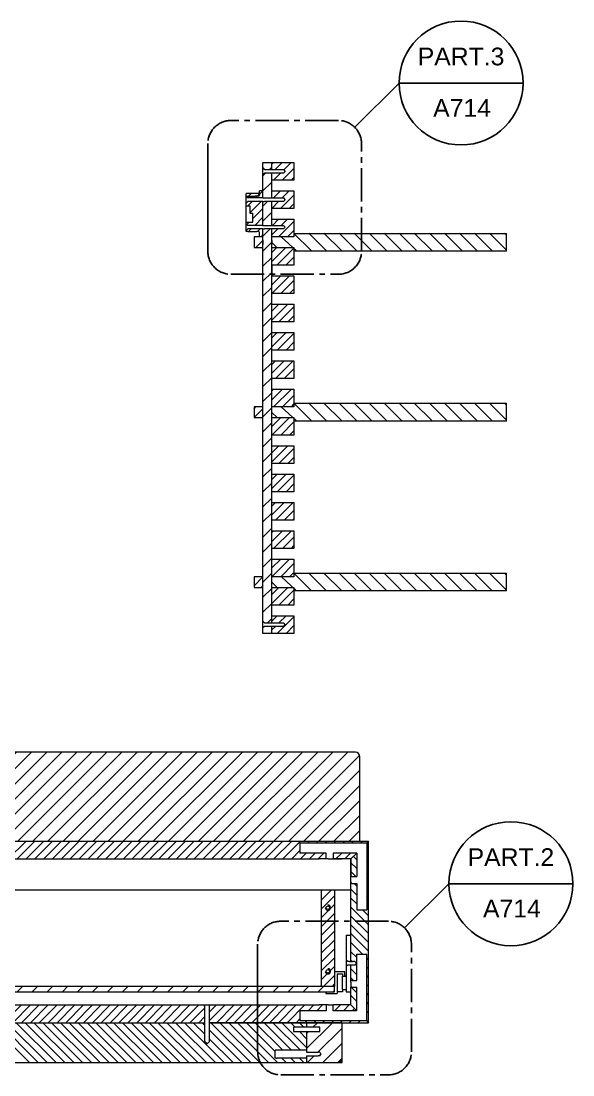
# Model space of a CAD drawing. Header units: millimetres. Extents: x 7 to 1272, y -517 to 867.
# Drawn here: x 266.1 to 328.4, y 650.8 to 769.9 of the extents above; entities that cross this region are included whole.
import ezdxf
from ezdxf.enums import TextEntityAlignment as Align

# ---------------------------------------------------------------- set-up
doc = ezdxf.new("R2010")
doc.units = ezdxf.units.MM
doc.linetypes.add('CENTER2', pattern=[1.125, 0.75, -0.125, 0.125, -0.125])
doc.layers.add('A-SECT A-MCUT', color=7, linetype='Continuous', lineweight=35)
for name, color, linetype in [('ARREDI_attrezzature', 175, 'Continuous'), ('filatura', 8, 'Continuous'), ('particolari', 6, 'Continuous')]:
    doc.layers.add(name, color=color, linetype=linetype)
doc.styles.add('ARIAL', font='arial.ttf')
pattern_1 = [(45, (-32.8304, 463.7776), (-0.85, 0.85), [])]

msp = doc.modelspace()

# ---------------------------------------------------------------- hatches: boundary and pattern name
h = msp.add_hatch()
h.set_pattern_fill('JIS_WOOD', color=175)
h.set_pattern_definition([(45, (-397.61735, -123.89446), (-0.5, 0.5), [])])
h.paths.add_polyline_path([(296.88, 741.11), (294.38, 741.11), (294.38, 739.11), (296.88, 739.11)])
h.paths.add_polyline_path([(296.88, 737.91), (294.38, 737.91), (294.38, 735.91), (296.88, 735.91)])
h.paths.add_polyline_path([(296.88, 734.71), (294.38, 734.71), (294.38, 732.71), (296.88, 732.71)])
h.paths.add_polyline_path([(296.88, 731.51), (294.38, 731.51), (294.38, 729.51), (296.88, 729.51)])
h.paths.add_polyline_path([(296.88, 728.31), (294.38, 728.31), (294.38, 726.31), (296.88, 726.31)])
h.paths.add_polyline_path([(296.88, 725.11), (294.38, 725.11), (294.38, 723.11), (296.88, 723.11)])
h.paths.add_polyline_path([(296.88, 721.91), (294.38, 721.91), (294.38, 719.91), (296.88, 719.91)])
h.paths.add_polyline_path([(296.88, 718.71), (294.38, 718.71), (294.38, 716.71), (296.88, 716.71)])
h.paths.add_polyline_path([(296.88, 715.51), (294.38, 715.51), (294.38, 713.51), (296.88, 713.51)])
h.paths.add_polyline_path([(296.88, 712.31), (294.38, 712.31), (294.38, 710.31), (296.88, 710.31)])
h.paths.add_polyline_path([(296.88, 709.11), (294.38, 709.11), (294.38, 707.11), (296.88, 707.11)])
h.paths.add_polyline_path([(296.88, 705.91), (294.38, 705.91), (294.38, 703.91), (296.88, 703.91)])
h.paths.add_polyline_path([(296.88, 702.71), (294.38, 702.71), (294.38, 701.91), (295.68, 701.91), (295.88, 701.71), (295.68, 701.51), (294.38, 701.51), (294.38, 700.71), (296.88, 700.71)])
h.paths.add_polyline_path([(293.38, 707.11), (292.38, 707.11), (292.38, 705.91), (293.38, 705.91)])
h.paths.add_polyline_path([(293.38, 726.31), (292.38, 726.31), (292.38, 725.11), (293.38, 725.11)])
h.paths.add_polyline_path([(293.38, 745.16), (293.38, 745.51), (293.15, 745.51), (292.38, 744.74), (292.38, 744.31), (292.95, 744.31), (293.38, 744.74)])
h = msp.add_hatch()
h.set_pattern_fill('JIS_WOOD', color=175, scale=1.7)
h.set_pattern_definition([(45, (-207.3808, -61.0477), (-0.85, 0.85), [])])
h.paths.add_polyline_path([(106.34, 687.29), (104.81, 687.29, 0.402406), (104.31, 686.76), (104.31, 684.73), (104.31, 683.23), (104.31, 677.23), (106.31, 677.23), (198.69, 677.23), (245.43, 677.23), (245.93, 677.23), (302.31, 677.23), (304.31, 677.23), (304.31, 683.23), (304.31, 684.73), (304.31, 686.77, 0.426121), (303.76, 687.29), (302.28, 687.29), (204.31, 687.29)])
h = msp.add_hatch()
h.set_pattern_fill('JIS_WOOD', color=175, scale=1.7)
h.set_pattern_definition(pattern_1)
h.paths.add_polyline_path([(301.46, 660.83), (208.66, 660.83), (207.16, 660.83), (207.16, 660.23), (207.66, 660.23), (244.93, 660.23), (245.93, 660.23), (299.96, 660.23), (300.46, 660.23), (301.46, 660.23)])
h = msp.add_hatch()
h.set_pattern_fill('JIS_WOOD', color=175, scale=1.7)
h.set_pattern_definition(pattern_1)
h.paths.add_polyline_path([(302.31, 656.73), (298.31, 656.73), (298.31, 656.23), (299.71, 656.23), (299.81, 656.23), (299.81, 656.13), (299.81, 655.83), (299.81, 655.73), (299.71, 655.73), (298.81, 655.73), (298.31, 655.73), (298.31, 653.38), (299.61, 653.38), (299.81, 653.38), (299.92, 653.18), (299.81, 652.98), (299.61, 652.98), (298.31, 652.98), (298.31, 652.23), (302.02, 652.23), (302.31, 652.53)])

# ---------------------------------------------------------------- linework, layer by layer
for p, q in [((293.38, 753.91), (294.38, 753.91)), ((293.38, 749.91), (293.38, 753.91)), ((293.38, 753.41), (293.38, 753.11)), ((293.57, 753.11), (293.38, 753.29)), ((293.57, 752.71), (293.38, 752.54)), ((293.57, 753.11), (295.68, 753.11)), ((293.68, 752.71), (293.57, 752.71)), ((293.68, 753.11), (293.68, 753.11)), ((295.68, 752.71), (293.68, 752.71)), ((294.38, 753.11), (294.38, 753.16)), ((294.38, 752.71), (294.38, 752.66)), ((295.68, 753.11), (295.88, 752.91)), ((295.68, 752.71), (295.88, 752.91)), ((294.38, 750.71), (294.38, 751.91)), ((292.48, 750.41), (291.48, 750.41)), ((291.48, 750.11), (291.48, 750.41)), ((292.68, 750.41), (292.48, 750.41)), ((292.88, 750.41), (292.68, 750.41)), ((293.38, 750.71), (292.98, 750.71)), ((292.98, 750.51), (292.98, 750.71)), ((293.38, 750.71), (292.98, 750.71)), ((292.98, 750.51), (292.98, 750.71)), ((292.98, 750.51), (292.98, 750.21)), ((291.48, 746.11), (291.48, 750.11)), ((291.48, 750.11), (292.48, 750.11)), ((291.67, 749.91), (291.48, 750.09)), ((291.67, 749.51), (291.48, 749.34)), ((291.48, 749.04), (291.88, 749.04)), ((293.38, 749.91), (291.67, 749.91)), ((293.38, 749.51), (291.67, 749.51)), ((291.88, 749.04), (291.88, 748.19)), ((292.68, 750.11), (292.48, 750.11)), ((292.88, 750.11), (292.68, 750.11)), ((293.38, 749.91), (293.57, 749.91)), ((293.38, 749.51), (293.57, 749.51)), ((293.38, 746.81), (293.38, 749.51)), ((293.38, 746.81), (293.38, 749.46)), ((293.57, 749.91), (295.68, 749.91)), ((293.68, 749.51), (293.57, 749.51)), ((293.68, 749.91), (293.68, 749.91)), ((295.68, 749.51), (293.68, 749.51)), ((294.38, 748.71), (294.38, 749.46)), ((295.68, 749.91), (295.88, 749.71)), ((295.68, 749.51), (295.88, 749.71)), ((291.88, 748.19), (292.23, 748.19)), ((292.23, 747.19), (292.23, 748.19)), ((294.38, 747.51), (294.38, 748.71)), ((294.38, 747.51), (294.38, 748.71)), ((291.48, 747.19), (292.23, 747.19)), ((291.67, 746.81), (291.48, 746.99)), ((293.38, 746.81), (291.67, 746.81)), ((293.38, 746.81), (293.57, 746.81)), ((293.57, 746.81), (295.68, 746.81)), ((295.68, 746.81), (295.88, 746.61)), ((295.68, 746.41), (295.88, 746.61)), ((291.67, 746.41), (291.48, 746.24)), ((291.68, 746.11), (291.48, 746.11)), ((293.38, 746.41), (291.67, 746.41)), ((291.68, 746.11), (292.68, 746.11)), ((293.38, 745.51), (292.38, 745.51)), ((292.38, 745.51), (292.38, 744.31)), ((292.88, 746.11), (292.68, 746.11)), ((292.98, 745.71), (292.98, 746.01)), ((292.98, 745.51), (292.98, 745.71)), ((293.38, 700.71), (293.38, 746.41)), ((293.38, 746.41), (293.57, 746.41)), ((293.38, 746.26), (293.38, 746.36)), ((293.38, 745.16), (293.38, 746.26)), ((293.68, 746.41), (293.57, 746.41)), ((295.68, 746.41), (293.68, 746.41)), ((294.38, 746.31), (294.38, 746.41)), ((294.38, 744.31), (294.38, 745.51)), ((294.38, 745.11), (294.38, 745.51)), ((296.88, 745.91), (320.88, 745.91)), ((320.88, 743.91), (320.88, 745.91)), ((292.38, 744.31), (293.38, 744.31)), ((293.38, 745.16), (293.38, 744.66)), ((294.38, 745.11), (294.38, 744.71)), ((294.38, 744.31), (294.38, 744.71)), ((320.88, 743.91), (296.88, 743.91)), ((294.38, 741.11), (294.38, 742.31)), ((294.38, 742.31), (294.38, 741.11)), ((294.38, 737.91), (294.38, 739.11)), ((294.38, 734.71), (294.38, 735.91)), ((294.38, 731.51), (294.38, 732.71)), ((294.38, 728.31), (294.38, 729.51)), ((296.88, 726.71), (320.88, 726.71)), ((320.88, 724.71), (320.88, 726.71)), ((293.38, 726.31), (292.38, 726.31)), ((292.38, 726.31), (292.38, 725.11)), ((294.38, 725.11), (294.38, 726.31)), ((292.38, 725.11), (293.38, 725.11)), ((320.88, 724.71), (296.88, 724.71)), ((294.38, 721.91), (294.38, 723.11)), ((294.38, 718.71), (294.38, 719.91)), ((294.38, 715.51), (294.38, 716.71)), ((294.38, 712.31), (294.38, 713.51)), ((294.38, 709.11), (294.38, 710.31)), ((296.88, 707.51), (320.88, 707.51)), ((320.88, 705.51), (320.88, 707.51)), ((293.38, 707.11), (292.38, 707.11)), ((292.38, 707.11), (292.38, 705.91)), ((294.38, 705.91), (294.38, 707.11)), ((292.38, 705.91), (293.38, 705.91)), ((320.88, 705.51), (296.88, 705.51)), ((294.38, 702.71), (294.38, 703.91)), ((294.38, 702.71), (296.88, 702.71)), ((294.38, 701.91), (294.38, 702.71)), ((296.88, 702.71), (296.88, 700.71)), ((293.57, 701.91), (293.38, 702.08)), ((293.57, 701.51), (293.38, 701.34)), ((293.38, 700.71), (293.38, 701.34)), ((293.57, 701.91), (295.68, 701.91)), ((293.68, 701.51), (293.57, 701.51)), ((293.68, 701.91), (293.68, 701.91)), ((295.68, 701.51), (293.68, 701.51)), ((294.38, 700.71), (294.38, 701.51)), ((295.68, 701.91), (295.88, 701.71)), ((295.68, 701.51), (295.88, 701.71)), ((294.38, 700.71), (293.38, 700.71)), ((296.88, 700.71), (294.38, 700.71)), ((245.93, 677.23), (302.31, 677.23)), ((299.93, 677.01), (297.56, 677.01)), ((297.56, 677.01), (297.56, 675.88)), ((305.1, 677.01), (299.93, 677.01)), ((302.31, 677.23), (305.31, 677.23)), ((305.1, 677.01), (305.31, 677.23)), ((305.31, 677.23), (305.1, 677.01)), ((305.1, 677.01), (305.1, 669.48)), ((305.31, 656.73), (305.31, 677.23)), ((245.93, 675.23), (299.71, 675.23)), ((297.79, 675.88), (297.56, 675.88)), ((299.93, 675.88), (297.79, 675.88)), ((300.53, 675.23), (299.71, 675.23)), ((300.53, 675.88), (299.93, 675.88)), ((300.53, 675.23), (300.53, 675.88)), ((300.53, 675.23), (300.53, 675.33)), ((300.73, 675.23), (300.53, 675.23)), ((300.73, 675.23), (301.11, 675.23)), ((301.11, 675.23), (301.31, 675.23)), ((301.53, 675.88), (301.31, 675.88)), ((301.31, 675.88), (301.31, 675.23)), ((301.31, 675.23), (301.31, 675.33)), ((301.31, 675.23), (302.31, 675.23)), ((303.31, 675.23), (301.31, 675.23)), ((303.97, 675.88), (301.53, 675.88)), ((303.31, 675.23), (302.31, 675.23)), ((303.31, 675.23), (303.97, 675.88)), ((303.75, 675.66), (303.31, 675.23)), ((303.31, 663.63), (303.31, 675.23)), ((303.31, 675.23), (303.31, 673.23)), ((303.75, 675.66), (303.97, 675.88)), ((303.97, 675.88), (303.97, 673.23)), ((303.41, 673.23), (303.31, 673.23)), ((303.31, 673.03), (303.31, 673.23)), ((303.31, 672.65), (303.31, 673.03)), ((303.41, 673.23), (303.97, 673.23)), ((208.66, 671.73), (299.96, 671.73)), ((299.96, 671.73), (299.96, 660.93)), ((299.96, 671.73), (301.46, 671.73)), ((301.46, 671.73), (301.46, 660.83)), ((301.46, 671.73), (303.31, 671.73)), ((303.31, 672.65), (303.31, 672.45)), ((303.41, 672.45), (303.31, 672.45)), ((303.41, 672.45), (303.97, 672.45)), ((303.97, 672.45), (303.97, 669.48)), ((303.97, 669.48), (305.1, 669.48)), ((302.76, 666.63), (302.76, 660.23)), ((302.76, 666.63), (303.31, 666.63)), ((303.97, 661.51), (303.97, 664.48)), ((303.97, 664.48), (305.1, 664.48)), ((305.1, 656.98), (305.1, 664.48)), ((302.61, 662.48), (301.46, 662.48)), ((301.76, 662.23), (301.76, 660.23)), ((302.61, 661.98), (302.61, 662.48)), ((303.31, 662.13), (303.31, 663.23)), ((303.31, 661.73), (303.31, 662.13)), ((299.96, 660.83), (299.96, 660.93)), ((302.36, 660.48), (302.36, 661.98)), ((303.31, 661.51), (303.31, 661.73)), ((303.41, 661.51), (303.31, 661.51)), ((303.31, 661.31), (303.31, 661.51)), ((303.31, 661.31), (303.31, 660.93)), ((303.31, 660.93), (303.31, 660.73)), ((303.41, 661.51), (303.97, 661.51)), ((300.46, 660.23), (300.46, 660.03)), ((300.46, 660.03), (301.76, 660.03)), ((302.36, 660.23), (301.76, 660.23)), ((301.76, 660.23), (301.76, 660.03)), ((302.36, 660.48), (302.76, 660.48)), ((302.36, 660.48), (302.36, 660.23)), ((302.76, 660.23), (303.31, 660.23)), ((303.31, 658.73), (303.31, 660.73)), ((303.41, 660.73), (303.31, 660.73)), ((303.41, 660.73), (303.97, 660.73)), ((303.97, 658.08), (303.97, 660.73)), ((245.93, 658.73), (299.71, 658.73)), ((300.53, 658.73), (299.71, 658.73)), ((300.53, 658.73), (300.53, 658.08)), ((300.53, 658.73), (300.53, 658.63)), ((300.73, 658.73), (300.53, 658.73)), ((300.73, 658.73), (301.11, 658.73)), ((301.11, 658.73), (301.31, 658.73)), ((303.31, 658.73), (301.31, 658.73)), ((301.31, 658.08), (301.31, 658.73)), ((303.75, 658.3), (303.31, 658.73)), ((297.79, 658.08), (297.56, 658.08)), ((297.56, 658.08), (297.56, 656.95)), ((299.93, 658.08), (297.79, 658.08)), ((300.53, 658.08), (299.93, 658.08)), ((301.53, 658.08), (301.31, 658.08)), ((303.97, 658.08), (301.53, 658.08)), ((303.75, 658.3), (303.97, 658.08)), ((245.93, 656.73), (286.81, 656.73)), ((287.31, 656.73), (302.31, 656.73)), ((302.31, 656.73), (287.31, 656.73)), ((299.93, 656.95), (297.56, 656.95)), ((298.31, 656.73), (298.31, 656.23)), ((305.1, 656.95), (299.93, 656.95)), ((302.31, 652.23), (302.31, 656.73)), ((302.31, 656.73), (305.31, 656.73)), ((305.1, 656.98), (305.1, 656.95)), ((305.1, 656.95), (305.31, 656.73)), ((298.31, 655.73), (298.31, 653.38)), ((298.31, 652.98), (298.31, 652.23)), ((245.93, 652.23), (302.31, 652.23))]:
    msp.add_line(p, q)
at = {"color": 175, "linetype": 'Continuous'}
for p, q in [((293.38, 752.4), (293.64, 752.66)), ((294.14, 753.16), (294.38, 753.4)), ((293.38, 750.7), (294.38, 751.7)), ((293.38, 749), (293.89, 749.51)), ((294.34, 749.96), (294.38, 750)), ((293.38, 747.3), (294.38, 748.3)), ((293.38, 745.6), (294.19, 746.41)), ((297.17, 743.93), (295.45, 745.53)), ((298.87, 743.93), (296.88, 745.91)), ((300.57, 743.93), (298.57, 745.93)), ((302.27, 743.93), (300.27, 745.93)), ((303.97, 743.93), (301.97, 745.93)), ((305.67, 743.93), (303.67, 745.93)), ((307.37, 743.93), (305.37, 745.93)), ((309.07, 743.93), (307.07, 745.93)), ((310.77, 743.93), (308.77, 745.93)), ((312.47, 743.93), (310.47, 745.93)), ((314.17, 743.93), (312.17, 745.93)), ((315.87, 743.93), (313.87, 745.93)), ((317.57, 743.93), (315.57, 745.93)), ((319.27, 743.93), (317.27, 745.93)), ((320.88, 744.01), (318.97, 745.93)), ((320.88, 745.71), (320.67, 745.93)), ((293.38, 743.9), (294.38, 744.9)), ((294.95, 744.33), (294.38, 744.89)), ((293.38, 742.2), (294.38, 743.2)), ((293.38, 740.5), (294.38, 741.5)), ((293.38, 738.8), (294.38, 739.8)), ((293.38, 737.1), (294.38, 738.1)), ((293.38, 735.4), (294.38, 736.4)), ((293.38, 733.7), (294.38, 734.7)), ((293.38, 732), (294.38, 733)), ((293.38, 730.3), (294.38, 731.3)), ((293.38, 728.6), (294.38, 729.6)), ((293.38, 726.9), (294.38, 727.9)), ((298.87, 724.73), (296.88, 726.71)), ((300.57, 724.73), (298.57, 726.73)), ((302.27, 724.73), (300.27, 726.73)), ((303.97, 724.73), (301.97, 726.73)), ((305.67, 724.73), (303.67, 726.73)), ((307.37, 724.73), (305.37, 726.73)), ((309.07, 724.73), (307.07, 726.73)), ((310.77, 724.73), (308.77, 726.73)), ((312.47, 724.73), (310.47, 726.73)), ((314.17, 724.73), (312.17, 726.73)), ((315.87, 724.73), (313.87, 726.73)), ((317.57, 724.73), (315.57, 726.73)), ((319.27, 724.73), (317.27, 726.73)), ((320.88, 724.81), (318.97, 726.73)), ((320.88, 726.51), (320.67, 726.73)), ((293.38, 725.2), (294.38, 726.2)), ((294.95, 725.13), (294.38, 725.69)), ((297.17, 724.73), (295.45, 726.33)), ((293.38, 723.5), (294.38, 724.5)), ((293.38, 721.8), (294.38, 722.8)), ((293.38, 720.1), (294.38, 721.1)), ((293.38, 718.4), (294.38, 719.4)), ((293.38, 716.7), (294.38, 717.7)), ((293.38, 715), (294.38, 716)), ((293.38, 713.3), (294.38, 714.3)), ((293.38, 711.6), (294.38, 712.6)), ((293.38, 709.9), (294.38, 710.9)), ((293.38, 708.2), (294.38, 709.2)), ((293.38, 706.5), (294.38, 707.5)), ((298.87, 705.53), (296.88, 707.51)), ((300.57, 705.53), (298.57, 707.53)), ((302.27, 705.53), (300.27, 707.53)), ((303.97, 705.53), (301.97, 707.53)), ((305.67, 705.53), (303.67, 707.53)), ((307.37, 705.53), (305.37, 707.53)), ((309.07, 705.53), (307.07, 707.53)), ((310.77, 705.53), (308.77, 707.53)), ((312.47, 705.53), (310.47, 707.53)), ((314.17, 705.53), (312.17, 707.53)), ((315.87, 705.53), (313.87, 707.53)), ((317.57, 705.53), (315.57, 707.53)), ((319.27, 705.53), (317.27, 707.53)), ((320.88, 705.61), (318.97, 707.53)), ((320.88, 707.31), (320.67, 707.53)), ((294.95, 705.93), (294.38, 706.49)), ((297.17, 705.53), (295.45, 707.13)), ((293.38, 704.8), (294.38, 705.8)), ((293.38, 703.1), (294.38, 704.1)), ((293.89, 701.91), (294.38, 702.4))]:
    msp.add_line(p, q, dxfattribs=at)
for points in [[(294.38, 753.11), (294.38, 753.91), (296.88, 753.91), (296.88, 751.91), (294.38, 751.91), (294.38, 752.71)], [(294.38, 749.91), (294.38, 750.71), (296.88, 750.71), (296.88, 748.71), (294.38, 748.71), (294.38, 749.51)], [(294.38, 746.81), (294.38, 747.51), (296.88, 747.51), (296.88, 745.51), (294.38, 745.51), (294.38, 746.41)], [(301.76, 662.23), (302.36, 662.23), (302.36, 661.98), (302.76, 661.98)], [(245.93, 660.23), (299.96, 660.23), (300.46, 660.23), (301.46, 660.23), (301.46, 660.83), (208.66, 660.83), (207.16, 660.83), (207.16, 660.23), (207.66, 660.23), (244.93, 660.23)]]:
    msp.add_lwpolyline(points)
for points in [[(294.38, 742.31), (294.38, 744.31), (296.88, 744.31), (296.88, 742.31)], [(294.38, 739.11), (294.38, 741.11), (296.88, 741.11), (296.88, 739.11)], [(294.38, 735.91), (294.38, 737.91), (296.88, 737.91), (296.88, 735.91)], [(294.38, 732.71), (294.38, 734.71), (296.88, 734.71), (296.88, 732.71)], [(294.38, 729.51), (294.38, 731.51), (296.88, 731.51), (296.88, 729.51)], [(294.38, 726.31), (294.38, 728.31), (296.88, 728.31), (296.88, 726.31)], [(294.38, 723.11), (294.38, 725.11), (296.88, 725.11), (296.88, 723.11)], [(294.38, 719.91), (294.38, 721.91), (296.88, 721.91), (296.88, 719.91)], [(294.38, 716.71), (294.38, 718.71), (296.88, 718.71), (296.88, 716.71)], [(294.38, 713.51), (294.38, 715.51), (296.88, 715.51), (296.88, 713.51)], [(294.38, 710.31), (294.38, 712.31), (296.88, 712.31), (296.88, 710.31)], [(294.38, 707.11), (294.38, 709.11), (296.88, 709.11), (296.88, 707.11)], [(294.38, 703.91), (294.38, 705.91), (296.88, 705.91), (296.88, 703.91)]]:
    msp.add_lwpolyline(points, close=True)
msp.add_lwpolyline([(304.31, 677.23), (304.31, 683.23), (304.31, 684.73), (304.31, 686.76, 0.402406), (303.81, 687.29), (302.28, 687.29), (204.31, 687.29), (106.34, 687.29), (104.81, 687.29, 0.402406), (104.31, 686.76), (104.31, 684.73), (104.31, 683.23), (104.31, 677.23)], format="xyb")
for centre, start, end in [((292.87, 750.53), 277.7844, 352.2156), ((292.87, 750.23), 277.7844, 352.2156), ((292.87, 746), 7.7844, 82.2156)]:
    msp.add_arc(centre, 0.117, start, end)
at = {"layer": 'A-SECT A-MCUT'}
for p, q in [((308.75, 762.9), (303.75, 757.9)), ((308.75, 762.9), (322.75, 762.9)), ((314.38, 672.43), (309.38, 667.43)), ((314.38, 672.43), (328.38, 672.43))]:
    msp.add_line(p, q, dxfattribs=at)
at = {"layer": 'A-SECT A-MCUT', "linetype": 'CENTER2', "ltscale": 5}
for points in [[(287.15, 743.9, 0.414214), (289.75, 741.29), (301.91, 741.29, 0.414214), (304.51, 743.9), (304.51, 756.06, 0.414214), (301.91, 758.66), (289.75, 758.66, 0.414214), (287.15, 756.06), (287.15, 743.9), (287.15, 756.06)], [(292.78, 653.43, 0.414214), (295.38, 650.83), (307.54, 650.83, 0.414214), (310.14, 653.43), (310.14, 665.59, 0.414214), (307.54, 668.19), (295.38, 668.19, 0.414214), (292.78, 665.59), (292.78, 653.43), (292.78, 665.59)]]:
    msp.add_lwpolyline(points, format="xyb", dxfattribs=at)
at = {"layer": 'A-SECT A-MCUT'}
for centre in [(315.75, 762.9), (321.38, 672.43)]:
    msp.add_circle(centre, 7, dxfattribs=at)
at = {"layer": 'ARREDI_attrezzature', "linetype": 'Continuous'}
for p, q in [((294.38, 753.74), (294.55, 753.91)), ((294.75, 753.11), (295.55, 753.91)), ((295.72, 753.08), (296.55, 753.91)), ((294.55, 751.91), (295.35, 752.71)), ((295.55, 751.91), (296.88, 753.24)), ((296.55, 751.91), (296.88, 752.24)), ((291.61, 749.97), (292.05, 750.41)), ((292.55, 749.91), (293.35, 750.71)), ((294.55, 749.91), (295.35, 750.71)), ((295.35, 748.71), (296.88, 750.24)), ((295.55, 749.91), (296.35, 750.71)), ((291.68, 749.04), (292.15, 749.51)), ((291.88, 748.24), (293.16, 749.51)), ((294.38, 748.74), (295.15, 749.51)), ((296.35, 748.71), (296.88, 749.24)), ((292.23, 747.59), (293.38, 748.74)), ((291.56, 746.92), (291.82, 747.19)), ((292.45, 746.81), (293.38, 747.74)), ((294.45, 746.81), (295.15, 747.51)), ((295.15, 745.51), (296.88, 747.24)), ((295.45, 746.81), (296.15, 747.51)), ((291.75, 746.11), (292.05, 746.41)), ((292.75, 746.11), (293.05, 746.41)), ((293.15, 745.51), (293.38, 745.74)), ((294.38, 745.74), (295.05, 746.41)), ((296.15, 745.51), (296.88, 746.24)), ((294.38, 743.74), (294.95, 744.31)), ((294.38, 742.74), (295.95, 744.31)), ((294.95, 742.31), (296.88, 744.24)), ((295.95, 742.31), (296.88, 743.24)), ((264.62, 675.23), (266.62, 677.23)), ((265.62, 675.23), (267.62, 677.23)), ((266.62, 675.23), (268.62, 677.23)), ((267.62, 675.23), (269.62, 677.23)), ((268.62, 675.23), (270.62, 677.23)), ((269.62, 675.23), (271.62, 677.23)), ((270.62, 675.23), (272.62, 677.23)), ((271.62, 675.23), (273.62, 677.23)), ((272.62, 675.23), (274.62, 677.23)), ((273.62, 675.23), (275.62, 677.23)), ((274.62, 675.23), (276.62, 677.23)), ((275.62, 675.23), (277.62, 677.23)), ((276.62, 675.23), (278.62, 677.23)), ((277.62, 675.23), (279.62, 677.23)), ((278.62, 675.23), (280.62, 677.23)), ((279.62, 675.23), (281.62, 677.23)), ((280.62, 675.23), (282.62, 677.23)), ((281.62, 675.23), (283.62, 677.23)), ((282.62, 675.23), (284.62, 677.23)), ((283.62, 675.23), (285.62, 677.23)), ((284.62, 675.23), (286.62, 677.23)), ((285.62, 675.23), (287.62, 677.23)), ((286.62, 675.23), (288.62, 677.23)), ((287.62, 675.23), (289.62, 677.23)), ((288.62, 675.23), (290.62, 677.23)), ((289.62, 675.23), (291.62, 677.23)), ((290.62, 675.23), (292.62, 677.23)), ((291.62, 675.23), (293.62, 677.23)), ((292.62, 675.23), (294.62, 677.23)), ((293.62, 675.23), (295.62, 677.23)), ((294.62, 675.23), (296.62, 677.23)), ((295.62, 675.23), (297.62, 677.23)), ((298.4, 677.01), (298.62, 677.23)), ((299.4, 677.01), (299.62, 677.23)), ((300.4, 677.01), (300.62, 677.23)), ((301.4, 677.01), (301.62, 677.23)), ((302.4, 677.01), (302.62, 677.23)), ((303.4, 677.01), (303.62, 677.23)), ((304.4, 677.01), (304.62, 677.23)), ((305.31, 676.8), (305.1, 677.01)), ((296.62, 675.23), (297.56, 676.17)), ((297.62, 675.23), (298.27, 675.88)), ((298.62, 675.23), (299.27, 675.88)), ((299.62, 675.23), (300.27, 675.88)), ((301.62, 675.23), (302.27, 675.88)), ((302.62, 675.23), (303.27, 675.88)), ((305.31, 675.8), (305.1, 676.01)), ((305.31, 674.8), (305.1, 675.01)), ((305.31, 673.8), (305.1, 674.01)), ((305.31, 672.8), (305.1, 673.01)), ((299.96, 671.57), (300.12, 671.73)), ((299.96, 670.57), (301.12, 671.73)), ((305.31, 671.8), (305.1, 672.01)), ((299.96, 669.57), (301.46, 671.07)), ((305.31, 670.8), (305.1, 671.01)), ((305.31, 670.8), (305.1, 671.01)), ((299.96, 668.57), (301.46, 670.07)), ((299.96, 667.57), (301.46, 669.07)), ((299.96, 666.57), (301.46, 668.07)), ((299.96, 665.57), (301.46, 667.07)), ((299.96, 664.57), (301.46, 666.07)), ((299.96, 663.57), (301.46, 665.07)), ((299.96, 662.57), (301.46, 664.07)), ((299.96, 661.57), (300.72, 662.33)), ((300.22, 660.83), (301.46, 662.07)), ((300.91, 662.52), (301.46, 663.07)), ((301.22, 660.83), (301.46, 661.07)), ((264.12, 656.73), (266.12, 658.73)), ((265.12, 656.73), (267.12, 658.73)), ((266.12, 656.73), (268.12, 658.73)), ((267.12, 656.73), (269.12, 658.73)), ((268.12, 656.73), (270.12, 658.73)), ((269.12, 656.73), (271.12, 658.73)), ((270.12, 656.73), (272.12, 658.73)), ((271.12, 656.73), (273.12, 658.73)), ((272.12, 656.73), (274.12, 658.73)), ((273.12, 656.73), (275.12, 658.73)), ((274.12, 656.73), (276.12, 658.73)), ((275.12, 656.73), (277.12, 658.73)), ((276.12, 656.73), (278.12, 658.73)), ((277.12, 656.73), (279.12, 658.73)), ((278.12, 656.73), (280.12, 658.73)), ((279.12, 656.73), (281.12, 658.73)), ((280.12, 656.73), (282.12, 658.73)), ((281.12, 656.73), (283.12, 658.73)), ((282.12, 656.73), (284.12, 658.73)), ((283.12, 656.73), (285.12, 658.73)), ((284.12, 656.73), (286.12, 658.73)), ((287.31, 657.92), (288.12, 658.73)), ((287.31, 656.92), (289.12, 658.73)), ((288.12, 656.73), (290.12, 658.73)), ((289.12, 656.73), (291.12, 658.73)), ((290.12, 656.73), (292.12, 658.73)), ((291.12, 656.73), (293.12, 658.73)), ((292.12, 656.73), (294.12, 658.73)), ((293.12, 656.73), (295.12, 658.73)), ((294.12, 656.73), (296.12, 658.73)), ((295.12, 656.73), (297.12, 658.73)), ((296.12, 656.73), (298.12, 658.73)), ((298.47, 658.08), (299.12, 658.73)), ((299.47, 658.08), (300.12, 658.73)), ((301.47, 658.08), (302.12, 658.73)), ((302.47, 658.08), (303.12, 658.73)), ((285.12, 656.73), (286.81, 658.42)), ((286.12, 656.73), (286.81, 657.42)), ((300.47, 658.08), (300.53, 658.14)), ((303.47, 658.08), (303.72, 658.33)), ((267.01, 652.23), (262.51, 656.73)), ((268.01, 652.23), (263.51, 656.73)), ((269.01, 652.23), (264.51, 656.73)), ((270.01, 652.23), (265.51, 656.73)), ((271.01, 652.23), (266.51, 656.73)), ((272.01, 652.23), (267.51, 656.73)), ((273.01, 652.23), (268.51, 656.73)), ((274.01, 652.23), (269.51, 656.73)), ((275.01, 652.23), (270.51, 656.73)), ((276.01, 652.23), (271.51, 656.73)), ((277.01, 652.23), (272.51, 656.73)), ((278.01, 652.23), (273.51, 656.73)), ((279.01, 652.23), (274.51, 656.73)), ((280.01, 652.23), (275.51, 656.73)), ((281.01, 652.23), (276.51, 656.73)), ((282.01, 652.23), (277.51, 656.73)), ((283.01, 652.23), (278.51, 656.73)), ((284.01, 652.23), (279.51, 656.73)), ((285.01, 652.23), (280.51, 656.73)), ((286.01, 652.23), (281.51, 656.73)), ((287.01, 652.23), (282.51, 656.73)), ((288.01, 652.23), (283.51, 656.73)), ((289.01, 652.23), (284.51, 656.73)), ((286.81, 655.42), (285.51, 656.73)), ((286.81, 656.42), (286.51, 656.73)), ((292.01, 652.23), (287.51, 656.73)), ((293.01, 652.23), (288.51, 656.73)), ((294.01, 652.23), (289.51, 656.73)), ((295.01, 652.23), (290.51, 656.73)), ((294.75, 653.49), (291.51, 656.73)), ((295.61, 653.63), (292.51, 656.73)), ((296.61, 653.63), (293.51, 656.73)), ((297.61, 653.63), (294.51, 656.73)), ((298.31, 653.92), (295.51, 656.73)), ((297.01, 656.23), (296.51, 656.73)), ((297.12, 656.73), (297.56, 657.17)), ((298.01, 656.23), (297.51, 656.73)), ((298.12, 656.73), (298.34, 656.95)), ((299.12, 656.73), (299.34, 656.95)), ((300.12, 656.73), (300.34, 656.95)), ((301.12, 656.73), (301.34, 656.95)), ((302.12, 656.73), (302.34, 656.95)), ((303.12, 656.73), (303.34, 656.95)), ((304.12, 656.73), (304.34, 656.95)), ((305.12, 656.73), (305.22, 656.83)), ((291.01, 652.23), (287.31, 655.92)), ((290.01, 652.23), (287.31, 654.92)), ((298.31, 654.92), (297.51, 655.73)), ((296.01, 652.23), (295.51, 652.73)), ((297.01, 652.23), (296.51, 652.73)), ((298.01, 652.23), (297.51, 652.73)), ((302.02, 652.23), (302.31, 652.52))]:
    msp.add_line(p, q, dxfattribs=at)
at = {"layer": 'ARREDI_attrezzature'}
for p, q in [((303.6, 675.51), (303.97, 675.14)), ((303.31, 674.8), (303.97, 674.14)), ((303.31, 673.8), (303.88, 673.23)), ((303.31, 671.8), (303.97, 671.14)), ((303.66, 672.45), (303.97, 672.14)), ((303.31, 670.8), (303.97, 670.14)), ((303.31, 669.79), (305.31, 667.8)), ((304.63, 669.48), (305.31, 668.8)), ((305.1, 670.01), (305.31, 669.8)), ((303.31, 668.75), (305.1, 667.01)), ((303.31, 668.75), (305.31, 666.8)), ((303.31, 667.8), (305.31, 665.8)), ((303.31, 666.8), (305.31, 664.8)), ((303.31, 665.79), (304.62, 664.48)), ((303.97, 664.11), (303.31, 664.75)), ((303.31, 663.8), (303.48, 663.63)), ((303.82, 663.29), (303.97, 663.14)), ((305.1, 664.01), (305.31, 663.8)), ((303.31, 662.8), (303.97, 662.14)), ((305.1, 663.01), (305.31, 662.8)), ((303.31, 661.79), (303.59, 661.51)), ((305.1, 662.01), (305.31, 661.8)), ((305.1, 661.01), (305.31, 660.8)), ((303.31, 659.79), (303.97, 659.14)), ((303.33, 660.73), (303.97, 660.11)), ((305.1, 660.01), (305.31, 659.8)), ((305.1, 659.01), (305.31, 658.8)), ((305.1, 658.01), (305.31, 657.8))]:
    msp.add_line(p, q, dxfattribs=at)
at = {"layer": 'filatura'}
for centre in [(300.71, 669.73), (300.71, 662.53)]:
    msp.add_arc(centre, 0.3, 180, 90, dxfattribs=at)
at = {"layer": 'particolari'}
for p, q in [((302.95, 663.63), (302.76, 663.8)), ((303.16, 663.63), (302.95, 663.63)), ((303.16, 663.63), (303.56, 663.63)), ((303.76, 663.63), (303.56, 663.63)), ((303.75, 663.23), (303.86, 663.33)), ((303.76, 663.63), (303.86, 663.53)), ((303.86, 663.53), (303.86, 663.33)), ((302.95, 663.23), (302.76, 663.06)), ((303.56, 663.23), (302.95, 663.23)), ((303.75, 663.23), (303.56, 663.23)), ((286.81, 658.59), (286.69, 658.73)), ((286.81, 654.58), (286.81, 658.59)), ((287.44, 658.73), (287.31, 658.59)), ((287.31, 658.59), (287.31, 654.58)), ((287.06, 654.33), (286.81, 654.58)), ((287.31, 654.58), (287.06, 654.33)), ((298.31, 653.63), (294.75, 653.63)), ((294.75, 652.73), (294.75, 653.63)), ((294.87, 652.73), (294.75, 652.73)), ((294.87, 652.73), (294.97, 652.73)), ((295.75, 652.73), (294.97, 652.73)), ((298.31, 652.73), (295.75, 652.73)), ((298.31, 653.38), (299.61, 653.38)), ((298.31, 652.98), (299.61, 652.98)), ((299.81, 653.38), (299.61, 653.38)), ((299.81, 652.98), (299.61, 652.98)), ((299.81, 653.38), (299.92, 653.18)), ((299.81, 652.98), (299.92, 653.18))]:
    msp.add_line(p, q, dxfattribs=at)
msp.add_lwpolyline([(296.91, 655.73), (298.81, 655.73), (299.71, 655.73), (299.81, 655.73), (299.81, 655.83), (299.81, 656.13), (299.81, 656.23), (299.71, 656.23), (296.91, 656.23), (296.81, 656.23), (296.81, 656.13), (296.81, 655.83), (296.81, 655.73)], close=True, dxfattribs=at)
for centre in [(300.71, 669.73), (300.71, 669.73), (300.71, 662.53), (300.71, 662.53)]:
    msp.add_circle(centre, 0.2, dxfattribs=at)

# ---------------------------------------------------------------- texts
at = {"style": 'ARIAL'}
for tag, p in [('PART.3', (315.75, 766.9)), ('PART.2', (321.38, 676.43))]:
    msp.add_attdef(tag, text='1', height=2, dxfattribs=at).set_placement(p, align=Align.TOP_CENTER)
for p in [(312.6, 759.08), (318.23, 668.62)]:
    msp.add_attdef('A714', p, '', height=2, dxfattribs=at)

doc.saveas('drawing.dxf')
